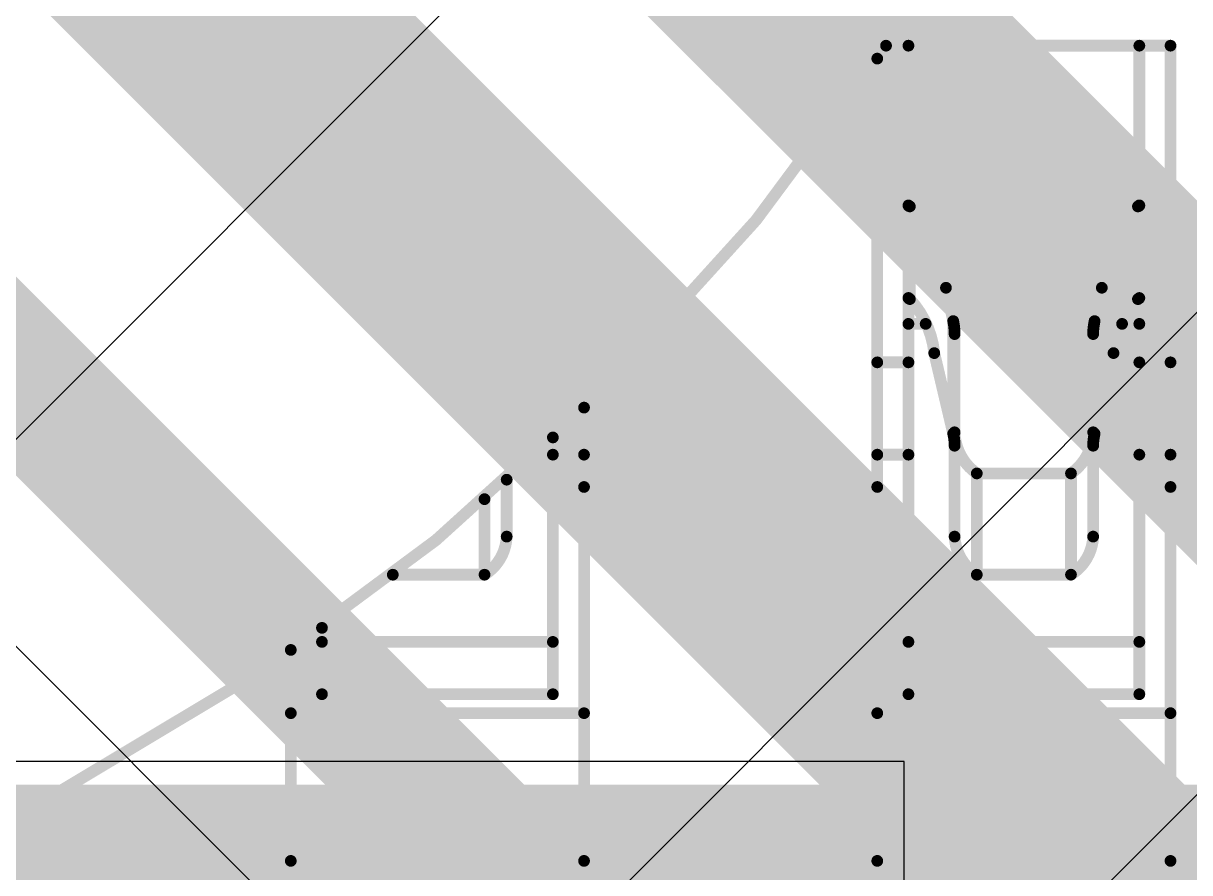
# Model space of a CAD drawing. Header units: inches. Extents: x -6 to 5433, y -4 to 5447.
# Drawn here: x 16.387 to 17.649, y 26.502 to 27.422 of the extents above; entities that cross this region are included whole.
import ezdxf

# ---------------------------------------------------------------- set-up
doc = ezdxf.new("R2010")
doc.units = ezdxf.units.IN
for name, color, linetype in [('Bottom Layer', 5, 'Continuous'), ('Bottom Solder', 6, 'Continuous'), ('Mechanical 4', 56, 'Continuous'), ('Top Layer', 1, 'Continuous'), ('Top Solder', 216, 'Continuous')]:
    doc.layers.add(name, color=color, linetype=linetype)

msp = doc.modelspace()

# ---------------------------------------------------------------- hatches: boundary and pattern name
at = {"layer": 'Top Solder'}
for points in [[(16.81469967, 24.9441462), (16.30649901, 24.9441462), (16.30649901, 26.59734584), (16.81469967, 26.59734584)], [(17.31469867, 24.9441462), (16.80649801, 24.9441462), (16.80649801, 26.59734584), (17.31469867, 26.59734584)], [(17.81470021, 24.9441462), (17.30649955, 24.9441462), (17.30649955, 26.59734584), (17.81470021, 26.59734584)]]:
    msp.add_hatch(color=216, dxfattribs=at).paths.add_polyline_path(points)

# ---------------------------------------------------------------- linework, layer by layer
at = {"layer": 'Bottom Layer'}
msp.add_line((14.79610706, 28.32956488), (18.45814698, 24.66752496), dxfattribs=at)
for points in [[(14.47733452, 30.2128428, 0.2794, 0.2794, 0), (25.90823368, 18.78194364, 0.2794, 0.2794, 0)], [(14.2879572, 29.7556428, 0.2794, 0.2794, 0), (25.45103368, 18.59256632, 0.2794, 0.2794, 0)], [(14.88192604, 28.53674506, 0.1524, 0.1524, 0), (24.64554634, 18.77312476, 0.1524, 0.1524, 0)]]:
    msp.add_lwpolyline(points, format="xyseb", dxfattribs=at)
at = {"layer": 'Bottom Solder'}
for p in [(10.716133, 20.16101632), (10.98199226, 19.90446362), (13.15442632, 23.74523064)]:
    msp.add_line(p, (5432.852131479999, 5447.49311058), dxfattribs=at)
at = {"layer": 'Mechanical 4'}
for points in [[(17.74740418, 28.79494622, 0.0127, 0.0127, 1), (12.74740402, 28.79494622, 0.0127, 0.0127, 1)], [(17.31748632, 27.39794622, 0.00635, 0.00635, 1), (17.32383632, 27.39794622, 0.00635, 0.00635, 1)], [(17.34173062, 27.39794622, 0.00635, 0.00635, 1), (17.34808062, 27.39794622, 0.00635, 0.00635, 1)], [(17.59173012, 27.39794622, 0.00635, 0.00635, 1), (17.59808012, 27.39794622, 0.00635, 0.00635, 1)], [(17.6254791, 27.39794622, 0.00635, 0.00635, 1), (17.6318291, 27.39794622, 0.00635, 0.00635, 1)], [(17.6254791, 27.39794622, 0.00635, 0.00635, 1), (17.6318291, 27.39794622, 0.00635, 0.00635, 1)], [(17.3079791, 27.38394066, 0.00635, 0.00635, 1), (17.3143291, 27.38394066, 0.00635, 0.00635, 1)], [(17.34172808, 27.22474616, 0.00635, 0.00635, 1), (17.34807808, 27.22474616, 0.00635, 0.00635, 1)], [(17.34173062, 27.22494682, 0.00635, 0.00635, 1), (17.34808062, 27.22494682, 0.00635, 0.00635, 1)], [(17.3418246, 27.224609, 0.00635, 0.00635, 1), (17.3481746, 27.224609, 0.00635, 0.00635, 1)], [(17.34182714, 27.224609, 0.00635, 0.00635, 1), (17.34817714, 27.224609, 0.00635, 0.00635, 1)], [(17.34189572, 27.22453788, 0.00635, 0.00635, 1), (17.34824572, 27.22453788, 0.00635, 0.00635, 1)], [(17.34189572, 27.22453788, 0.00635, 0.00635, 1), (17.34824572, 27.22453788, 0.00635, 0.00635, 1)], [(17.3419897, 27.22445914, 0.00635, 0.00635, 1), (17.3483397, 27.22445914, 0.00635, 0.00635, 1)], [(17.3419897, 27.22445914, 0.00635, 0.00635, 1), (17.3483397, 27.22445914, 0.00635, 0.00635, 1)], [(17.34211416, 27.22437278, 0.00635, 0.00635, 1), (17.34846416, 27.22437278, 0.00635, 0.00635, 1)], [(17.34211416, 27.22437278, 0.00635, 0.00635, 1), (17.34846416, 27.22437278, 0.00635, 0.00635, 1)], [(17.34227926, 27.22427626, 0.00635, 0.00635, 1), (17.34862926, 27.22427626, 0.00635, 0.00635, 1)], [(17.3422818, 27.22427626, 0.00635, 0.00635, 1), (17.3486318, 27.22427626, 0.00635, 0.00635, 1)], [(17.342485, 27.22416958, 0.00635, 0.00635, 1), (17.348835, 27.22416958, 0.00635, 0.00635, 1)], [(17.342485, 27.22416704, 0.00635, 0.00635, 1), (17.348835, 27.22416704, 0.00635, 0.00635, 1)], [(17.34272376, 27.22405528, 0.00635, 0.00635, 1), (17.34907376, 27.22405528, 0.00635, 0.00635, 1)], [(17.34272376, 27.22405528, 0.00635, 0.00635, 1), (17.34907376, 27.22405528, 0.00635, 0.00635, 1)], [(17.3429803, 27.2239359, 0.00635, 0.00635, 1), (17.3493303, 27.2239359, 0.00635, 0.00635, 1)], [(17.3429803, 27.2239359, 0.00635, 0.00635, 1), (17.3493303, 27.2239359, 0.00635, 0.00635, 1)], [(17.34324954, 27.22381652, 0.00635, 0.00635, 1), (17.34959954, 27.22381652, 0.00635, 0.00635, 1)], [(17.34324954, 27.22381652, 0.00635, 0.00635, 1), (17.34959954, 27.22381652, 0.00635, 0.00635, 1)], [(17.34324954, 27.22381652, 0.00635, 0.00635, 1), (17.34959954, 27.22381652, 0.00635, 0.00635, 1)], [(17.5902112, 27.22381652, 0.00635, 0.00635, 1), (17.5965612, 27.22381652, 0.00635, 0.00635, 1)], [(17.5902112, 27.22381652, 0.00635, 0.00635, 1), (17.5965612, 27.22381652, 0.00635, 0.00635, 1)], [(17.5902112, 27.22381652, 0.00635, 0.00635, 1), (17.5965612, 27.22381652, 0.00635, 0.00635, 1)], [(17.59072174, 27.22405274, 0.00635, 0.00635, 1), (17.59707174, 27.22405274, 0.00635, 0.00635, 1)], [(17.59072174, 27.22405274, 0.00635, 0.00635, 1), (17.59707174, 27.22405274, 0.00635, 0.00635, 1)], [(17.59095796, 27.2241645, 0.00635, 0.00635, 1), (17.59730796, 27.2241645, 0.00635, 0.00635, 1)], [(17.59095796, 27.2241645, 0.00635, 0.00635, 1), (17.59730796, 27.2241645, 0.00635, 0.00635, 1)], [(17.59116624, 27.22427118, 0.00635, 0.00635, 1), (17.59751624, 27.22427118, 0.00635, 0.00635, 1)], [(17.59116878, 27.22427118, 0.00635, 0.00635, 1), (17.59751878, 27.22427118, 0.00635, 0.00635, 1)], [(17.59134404, 27.22437024, 0.00635, 0.00635, 1), (17.59769404, 27.22437024, 0.00635, 0.00635, 1)], [(17.59134658, 27.22437024, 0.00635, 0.00635, 1), (17.59769658, 27.22437024, 0.00635, 0.00635, 1)], [(17.59148374, 27.22446168, 0.00635, 0.00635, 1), (17.59783374, 27.22446168, 0.00635, 0.00635, 1)], [(17.59148628, 27.22446168, 0.00635, 0.00635, 1), (17.59783628, 27.22446168, 0.00635, 0.00635, 1)], [(17.5915828, 27.22454042, 0.00635, 0.00635, 1), (17.5979328, 27.22454042, 0.00635, 0.00635, 1)], [(17.5915828, 27.22454042, 0.00635, 0.00635, 1), (17.5979328, 27.22454042, 0.00635, 0.00635, 1)], [(17.59164884, 27.22461408, 0.00635, 0.00635, 1), (17.59799884, 27.22461408, 0.00635, 0.00635, 1)], [(17.59164884, 27.22461154, 0.00635, 0.00635, 1), (17.59799884, 27.22461154, 0.00635, 0.00635, 1)], [(17.59169202, 27.22468012, 0.00635, 0.00635, 1), (17.59804202, 27.22468012, 0.00635, 0.00635, 1)], [(17.59169456, 27.22468012, 0.00635, 0.00635, 1), (17.59804456, 27.22468012, 0.00635, 0.00635, 1)], [(17.59172758, 27.22474616, 0.00635, 0.00635, 1), (17.59807758, 27.22474616, 0.00635, 0.00635, 1)], [(17.59173012, 27.22494682, 0.00635, 0.00635, 1), (17.59808012, 27.22494682, 0.00635, 0.00635, 1)], [(17.38235792, 27.13571154, 0.00635, 0.00635, 1), (17.38870792, 27.13571154, 0.00635, 0.00635, 1)], [(17.38235792, 27.13571154, 0.00635, 0.00635, 1), (17.38870792, 27.13571154, 0.00635, 0.00635, 1)], [(17.38235792, 27.13571154, 0.00635, 0.00635, 1), (17.38870792, 27.13571154, 0.00635, 0.00635, 1)], [(17.55110282, 27.13571154, 0.00635, 0.00635, 1), (17.55745282, 27.13571154, 0.00635, 0.00635, 1)], [(17.55110282, 27.13571154, 0.00635, 0.00635, 1), (17.55745282, 27.13571154, 0.00635, 0.00635, 1)], [(17.55110282, 27.13571154, 0.00635, 0.00635, 1), (17.55745282, 27.13571154, 0.00635, 0.00635, 1)], [(17.34172808, 27.12467778, 0.00635, 0.00635, 1), (17.34807808, 27.12467778, 0.00635, 0.00635, 1)], [(17.34182714, 27.1244949, 0.00635, 0.00635, 1), (17.34817714, 27.1244949, 0.00635, 0.00635, 1)], [(17.34182968, 27.12449744, 0.00635, 0.00635, 1), (17.34817968, 27.12449744, 0.00635, 0.00635, 1)], [(17.3419897, 27.12429678, 0.00635, 0.00635, 1), (17.3483397, 27.12429678, 0.00635, 0.00635, 1)], [(17.3419897, 27.12429424, 0.00635, 0.00635, 1), (17.3483397, 27.12429424, 0.00635, 0.00635, 1)], [(17.34211416, 27.12417994, 0.00635, 0.00635, 1), (17.34846416, 27.12417994, 0.00635, 0.00635, 1)], [(17.34211416, 27.1241774, 0.00635, 0.00635, 1), (17.34846416, 27.1241774, 0.00635, 0.00635, 1)], [(17.34227926, 27.12405294, 0.00635, 0.00635, 1), (17.34862926, 27.12405294, 0.00635, 0.00635, 1)], [(17.34227926, 27.1240504, 0.00635, 0.00635, 1), (17.34862926, 27.1240504, 0.00635, 0.00635, 1)], [(17.342485, 27.12390816, 0.00635, 0.00635, 1), (17.348835, 27.12390816, 0.00635, 0.00635, 1)], [(17.34248754, 27.12390816, 0.00635, 0.00635, 1), (17.34883754, 27.12390816, 0.00635, 0.00635, 1)], [(17.34272376, 27.1237583, 0.00635, 0.00635, 1), (17.34907376, 27.1237583, 0.00635, 0.00635, 1)], [(17.34272376, 27.12375576, 0.00635, 0.00635, 1), (17.34907376, 27.12375576, 0.00635, 0.00635, 1)], [(17.3429803, 27.12359828, 0.00635, 0.00635, 1), (17.3493303, 27.12359828, 0.00635, 0.00635, 1)], [(17.3429803, 27.12359828, 0.00635, 0.00635, 1), (17.3493303, 27.12359828, 0.00635, 0.00635, 1)], [(17.34324954, 27.12343826, 0.00635, 0.00635, 1), (17.34959954, 27.12343826, 0.00635, 0.00635, 1)], [(17.34324954, 27.12343572, 0.00635, 0.00635, 1), (17.34959954, 27.12343572, 0.00635, 0.00635, 1)], [(17.34324954, 27.12343572, 0.00635, 0.00635, 1), (17.34959954, 27.12343572, 0.00635, 0.00635, 1)], [(17.5902112, 27.12343826, 0.00635, 0.00635, 1), (17.5965612, 27.12343826, 0.00635, 0.00635, 1)], [(17.5902112, 27.12343572, 0.00635, 0.00635, 1), (17.5965612, 27.12343572, 0.00635, 0.00635, 1)], [(17.5902112, 27.12343572, 0.00635, 0.00635, 1), (17.5965612, 27.12343572, 0.00635, 0.00635, 1)], [(17.59072174, 27.12375322, 0.00635, 0.00635, 1), (17.59707174, 27.12375322, 0.00635, 0.00635, 1)], [(17.59072174, 27.12375322, 0.00635, 0.00635, 1), (17.59707174, 27.12375322, 0.00635, 0.00635, 1)], [(17.59095542, 27.12390308, 0.00635, 0.00635, 1), (17.59730542, 27.12390308, 0.00635, 0.00635, 1)], [(17.59095796, 27.12390308, 0.00635, 0.00635, 1), (17.59730796, 27.12390308, 0.00635, 0.00635, 1)], [(17.59116624, 27.12404786, 0.00635, 0.00635, 1), (17.59751624, 27.12404786, 0.00635, 0.00635, 1)], [(17.59116624, 27.12404532, 0.00635, 0.00635, 1), (17.59751624, 27.12404532, 0.00635, 0.00635, 1)], [(17.59134404, 27.12418248, 0.00635, 0.00635, 1), (17.59769404, 27.12418248, 0.00635, 0.00635, 1)], [(17.59134658, 27.12417994, 0.00635, 0.00635, 1), (17.59769658, 27.12417994, 0.00635, 0.00635, 1)], [(17.59148374, 27.12429932, 0.00635, 0.00635, 1), (17.59783374, 27.12429932, 0.00635, 0.00635, 1)], [(17.59148374, 27.12429932, 0.00635, 0.00635, 1), (17.59783374, 27.12429932, 0.00635, 0.00635, 1)], [(17.5915828, 27.124406, 0.00635, 0.00635, 1), (17.5979328, 27.124406, 0.00635, 0.00635, 1)], [(17.5915828, 27.124406, 0.00635, 0.00635, 1), (17.5979328, 27.124406, 0.00635, 0.00635, 1)], [(17.59164884, 27.12450252, 0.00635, 0.00635, 1), (17.59799884, 27.12450252, 0.00635, 0.00635, 1)], [(17.59164884, 27.12450252, 0.00635, 0.00635, 1), (17.59799884, 27.12450252, 0.00635, 0.00635, 1)], [(17.59169456, 27.12459142, 0.00635, 0.00635, 1), (17.59804456, 27.12459142, 0.00635, 0.00635, 1)], [(17.59169456, 27.12458888, 0.00635, 0.00635, 1), (17.59804456, 27.12458888, 0.00635, 0.00635, 1)], [(17.59173012, 27.12467524, 0.00635, 0.00635, 1), (17.59808012, 27.12467524, 0.00635, 0.00635, 1)], [(17.34173062, 27.09661078, 0.00635, 0.00635, 1), (17.34808062, 27.09661078, 0.00635, 0.00635, 1)], [(17.360392, 27.09661078, 0.00635, 0.00635, 1), (17.366742, 27.09661078, 0.00635, 0.00635, 1)], [(17.3902116, 27.0996156, 0.00635, 0.00635, 1), (17.3965616, 27.0996156, 0.00635, 0.00635, 1)], [(17.3902116, 27.0996156, 0.00635, 0.00635, 1), (17.3965616, 27.0996156, 0.00635, 0.00635, 1)], [(17.3902116, 27.0996156, 0.00635, 0.00635, 1), (17.3965616, 27.0996156, 0.00635, 0.00635, 1)], [(17.54324914, 27.0996156, 0.00635, 0.00635, 1), (17.54959914, 27.0996156, 0.00635, 0.00635, 1)], [(17.54324914, 27.0996156, 0.00635, 0.00635, 1), (17.54959914, 27.0996156, 0.00635, 0.00635, 1)], [(17.54324914, 27.0996156, 0.00635, 0.00635, 1), (17.54959914, 27.0996156, 0.00635, 0.00635, 1)], [(17.57306874, 27.09661078, 0.00635, 0.00635, 1), (17.57941874, 27.09661078, 0.00635, 0.00635, 1)], [(17.59173012, 27.09661078, 0.00635, 0.00635, 1), (17.59808012, 27.09661078, 0.00635, 0.00635, 1)], [(17.39173052, 27.085544, 0.00635, 0.00635, 1), (17.39808052, 27.085544, 0.00635, 0.00635, 1)], [(17.39173052, 27.085544, 0.00635, 0.00635, 1), (17.39808052, 27.085544, 0.00635, 0.00635, 1)], [(17.54173022, 27.085544, 0.00635, 0.00635, 1), (17.54808022, 27.085544, 0.00635, 0.00635, 1)], [(17.54173022, 27.085544, 0.00635, 0.00635, 1), (17.54808022, 27.085544, 0.00635, 0.00635, 1)], [(17.3696884, 27.06494714, 0.00635, 0.00635, 1), (17.3760384, 27.06494714, 0.00635, 0.00635, 1)], [(17.36969094, 27.0649446, 0.00635, 0.00635, 1), (17.37604094, 27.0649446, 0.00635, 0.00635, 1)], [(17.5637698, 27.06494714, 0.00635, 0.00635, 1), (17.5701198, 27.06494714, 0.00635, 0.00635, 1)], [(17.5637698, 27.0649446, 0.00635, 0.00635, 1), (17.5701198, 27.0649446, 0.00635, 0.00635, 1)], [(17.3079791, 27.05494462, 0.00635, 0.00635, 1), (17.3143291, 27.05494462, 0.00635, 0.00635, 1)], [(17.34173062, 27.05494462, 0.00635, 0.00635, 1), (17.34808062, 27.05494462, 0.00635, 0.00635, 1)], [(17.59173012, 27.05494462, 0.00635, 0.00635, 1), (17.59808012, 27.05494462, 0.00635, 0.00635, 1)], [(17.6254791, 27.05494462, 0.00635, 0.00635, 1), (17.6318291, 27.05494462, 0.00635, 0.00635, 1)], [(16.9904791, 27.00592008, 0.00635, 0.00635, 1), (16.9968291, 27.00592008, 0.00635, 0.00635, 1)], [(16.95673012, 26.97358842, 0.00635, 0.00635, 1), (16.96308012, 26.97358842, 0.00635, 0.00635, 1)], [(17.3902116, 26.9776575, 0.00635, 0.00635, 1), (17.3965616, 26.9776575, 0.00635, 0.00635, 1)], [(17.3902116, 26.9776575, 0.00635, 0.00635, 1), (17.3965616, 26.9776575, 0.00635, 0.00635, 1)], [(17.3902116, 26.9776575, 0.00635, 0.00635, 1), (17.3965616, 26.9776575, 0.00635, 0.00635, 1)], [(17.39173052, 26.97917896, 0.00635, 0.00635, 1), (17.39808052, 26.97917896, 0.00635, 0.00635, 1)], [(17.54173022, 26.97917896, 0.00635, 0.00635, 1), (17.54808022, 26.97917896, 0.00635, 0.00635, 1)], [(17.54324914, 26.9776575, 0.00635, 0.00635, 1), (17.54959914, 26.9776575, 0.00635, 0.00635, 1)], [(17.54324914, 26.9776575, 0.00635, 0.00635, 1), (17.54959914, 26.9776575, 0.00635, 0.00635, 1)], [(17.54324914, 26.9776575, 0.00635, 0.00635, 1), (17.54959914, 26.9776575, 0.00635, 0.00635, 1)], [(17.39173052, 26.96463492, 0.00635, 0.00635, 1), (17.39808052, 26.96463492, 0.00635, 0.00635, 1)], [(17.54173022, 26.96463492, 0.00635, 0.00635, 1), (17.54808022, 26.96463492, 0.00635, 0.00635, 1)], [(16.95673012, 26.95494482, 0.00635, 0.00635, 1), (16.96308012, 26.95494482, 0.00635, 0.00635, 1)], [(16.9904791, 26.95494482, 0.00635, 0.00635, 1), (16.9968291, 26.95494482, 0.00635, 0.00635, 1)], [(17.3079791, 26.95494482, 0.00635, 0.00635, 1), (17.3143291, 26.95494482, 0.00635, 0.00635, 1)], [(17.34173062, 26.95494482, 0.00635, 0.00635, 1), (17.34808062, 26.95494482, 0.00635, 0.00635, 1)], [(17.59173012, 26.95494482, 0.00635, 0.00635, 1), (17.59808012, 26.95494482, 0.00635, 0.00635, 1)], [(17.6254791, 26.95494482, 0.00635, 0.00635, 1), (17.6318291, 26.95494482, 0.00635, 0.00635, 1)], [(17.4157386, 26.93460704, 0.00635, 0.00635, 1), (17.4220886, 26.93460704, 0.00635, 0.00635, 1)], [(17.41574114, 26.93460704, 0.00635, 0.00635, 1), (17.42209114, 26.93460704, 0.00635, 0.00635, 1)], [(17.41574114, 26.93460704, 0.00635, 0.00635, 1), (17.42209114, 26.93460704, 0.00635, 0.00635, 1)], [(17.5177196, 26.93460704, 0.00635, 0.00635, 1), (17.5240696, 26.93460704, 0.00635, 0.00635, 1)], [(17.5177196, 26.93460704, 0.00635, 0.00635, 1), (17.5240696, 26.93460704, 0.00635, 0.00635, 1)], [(17.51772214, 26.93460704, 0.00635, 0.00635, 1), (17.52407214, 26.93460704, 0.00635, 0.00635, 1)], [(16.90673022, 26.92783794, 0.00635, 0.00635, 1), (16.91308022, 26.92783794, 0.00635, 0.00635, 1)], [(16.9904791, 26.91994615999999, 0.00635, 0.00635, 1), (16.9968291, 26.91994615999999, 0.00635, 0.00635, 1)], [(17.3079791, 26.91994615999999, 0.00635, 0.00635, 1), (17.3143291, 26.91994615999999, 0.00635, 0.00635, 1)], [(17.6254791, 26.91994615999999, 0.00635, 0.00635, 1), (17.6318291, 26.91994615999999, 0.00635, 0.00635, 1)], [(16.8827196, 26.90673308, 0.00635, 0.00635, 1), (16.8890696, 26.90673308, 0.00635, 0.00635, 1)], [(16.90673022, 26.86619722, 0.00635, 0.00635, 1), (16.91308022, 26.86619722, 0.00635, 0.00635, 1)], [(16.90673022, 26.86619468, 0.00635, 0.00635, 1), (16.91308022, 26.86619468, 0.00635, 0.00635, 1)], [(17.39173052, 26.86619722, 0.00635, 0.00635, 1), (17.39808052, 26.86619722, 0.00635, 0.00635, 1)], [(17.39173052, 26.86619468, 0.00635, 0.00635, 1), (17.39808052, 26.86619468, 0.00635, 0.00635, 1)], [(17.54173022, 26.86619722, 0.00635, 0.00635, 1), (17.54808022, 26.86619722, 0.00635, 0.00635, 1)], [(17.54173022, 26.86619468, 0.00635, 0.00635, 1), (17.54808022, 26.86619468, 0.00635, 0.00635, 1)], [(16.7834183, 26.82494508, 0.00635, 0.00635, 1), (16.7897683, 26.82494508, 0.00635, 0.00635, 1)], [(16.8827196, 26.82494508, 0.00635, 0.00635, 1), (16.8890696, 26.82494508, 0.00635, 0.00635, 1)], [(16.8827196, 26.82494508, 0.00635, 0.00635, 1), (16.8890696, 26.82494508, 0.00635, 0.00635, 1)], [(16.88272214, 26.82494762, 0.00635, 0.00635, 1), (16.88907214, 26.82494762, 0.00635, 0.00635, 1)], [(17.4157386, 26.82494762, 0.00635, 0.00635, 1), (17.4220886, 26.82494762, 0.00635, 0.00635, 1)], [(17.41574114, 26.82494508, 0.00635, 0.00635, 1), (17.42209114, 26.82494508, 0.00635, 0.00635, 1)], [(17.41574114, 26.82494508, 0.00635, 0.00635, 1), (17.42209114, 26.82494508, 0.00635, 0.00635, 1)], [(17.5177196, 26.82494508, 0.00635, 0.00635, 1), (17.5240696, 26.82494508, 0.00635, 0.00635, 1)], [(17.5177196, 26.82494508, 0.00635, 0.00635, 1), (17.5240696, 26.82494508, 0.00635, 0.00635, 1)], [(17.51772214, 26.82494762, 0.00635, 0.00635, 1), (17.52407214, 26.82494762, 0.00635, 0.00635, 1)], [(16.70673062, 26.76736328, 0.00635, 0.00635, 1), (16.71308062, 26.76736328, 0.00635, 0.00635, 1)], [(16.6729791, 26.74344156, 0.00635, 0.00635, 1), (16.6793291, 26.74344156, 0.00635, 0.00635, 1)], [(16.70673062, 26.75215376, 0.00635, 0.00635, 1), (16.71308062, 26.75215376, 0.00635, 0.00635, 1)], [(16.95673012, 26.75215376, 0.00635, 0.00635, 1), (16.96308012, 26.75215376, 0.00635, 0.00635, 1)], [(17.34173062, 26.75215376, 0.00635, 0.00635, 1), (17.34808062, 26.75215376, 0.00635, 0.00635, 1)], [(17.59173012, 26.75215376, 0.00635, 0.00635, 1), (17.59808012, 26.75215376, 0.00635, 0.00635, 1)], [(16.70673062, 26.69548128, 0.00635, 0.00635, 1), (16.71308062, 26.69548128, 0.00635, 0.00635, 1)], [(16.70673062, 26.69548128, 0.00635, 0.00635, 1), (16.71308062, 26.69548128, 0.00635, 0.00635, 1)], [(16.95673012, 26.69548128, 0.00635, 0.00635, 1), (16.96308012, 26.69548128, 0.00635, 0.00635, 1)], [(16.95673012, 26.69548128, 0.00635, 0.00635, 1), (16.96308012, 26.69548128, 0.00635, 0.00635, 1)], [(17.34173062, 26.69548128, 0.00635, 0.00635, 1), (17.34808062, 26.69548128, 0.00635, 0.00635, 1)], [(17.34173062, 26.69548128, 0.00635, 0.00635, 1), (17.34808062, 26.69548128, 0.00635, 0.00635, 1)], [(17.59173012, 26.69548128, 0.00635, 0.00635, 1), (17.59808012, 26.69548128, 0.00635, 0.00635, 1)], [(17.59173012, 26.69548128, 0.00635, 0.00635, 1), (17.59808012, 26.69548128, 0.00635, 0.00635, 1)], [(16.6729791, 26.67494538, 0.00635, 0.00635, 1), (16.6793291, 26.67494538, 0.00635, 0.00635, 1)], [(16.9904791, 26.67494538, 0.00635, 0.00635, 1), (16.9968291, 26.67494538, 0.00635, 0.00635, 1)], [(17.3079791, 26.67494538, 0.00635, 0.00635, 1), (17.3143291, 26.67494538, 0.00635, 0.00635, 1)], [(17.6254791, 26.67494538, 0.00635, 0.00635, 1), (17.6318291, 26.67494538, 0.00635, 0.00635, 1)], [(16.6729791, 26.5149457, 0.00635, 0.00635, 1), (16.6793291, 26.5149457, 0.00635, 0.00635, 1)], [(16.6729791, 26.5149457, 0.00635, 0.00635, 1), (16.6793291, 26.5149457, 0.00635, 0.00635, 1)], [(16.9904791, 26.5149457, 0.00635, 0.00635, 1), (16.9968291, 26.5149457, 0.00635, 0.00635, 1)], [(16.9904791, 26.5149457, 0.00635, 0.00635, 1), (16.9968291, 26.5149457, 0.00635, 0.00635, 1)], [(17.3079791, 26.5149457, 0.00635, 0.00635, 1), (17.3143291, 26.5149457, 0.00635, 0.00635, 1)], [(17.3079791, 26.5149457, 0.00635, 0.00635, 1), (17.3143291, 26.5149457, 0.00635, 0.00635, 1)], [(17.6254791, 26.5149457, 0.00635, 0.00635, 1), (17.6318291, 26.5149457, 0.00635, 0.00635, 1)], [(17.6254791, 26.5149457, 0.00635, 0.00635, 1), (17.6318291, 26.5149457, 0.00635, 0.00635, 1)]]:
    msp.add_lwpolyline(points, format="xyseb", close=True, dxfattribs=at)
for points in [[(17.74740418, 28.79494622, 0.0127, 0.0127, -0.9999999999999999), (12.74740402, 28.79494622, 0.0127, 0.0127, 0)], [(17.32066132, 27.39794622, 0.0127, 0.0127, 0), (17.6286541, 27.39794622, 0.0127, 0.0127, 0)], [(17.34490562, 26.69548128, 0.0127, 0.0127, 0), (17.34490562, 27.39794622, 0.0127, 0.0127, 0)], [(17.59490512, 26.69548128, 0.0127, 0.0127, 0), (17.59490512, 27.39794622, 0.0127, 0.0127, 0)], [(17.6286541, 26.5149457, 0.0127, 0.0127, 0), (17.6286541, 27.39794622, 0.0127, 0.0127, 0)], [(17.3111541, 26.5149457, 0.0127, 0.0127, 0), (17.3111541, 27.38394066, 0.0127, 0.0127, 0)], [(17.3449996, 27.224609, 0.0127, 0.0127, -0.03260548544082561), (17.34490308, 27.22474616, 0.0127, 0.0127, 0)], [(17.34490562, 27.22494682, 0.0127, 0.0127, 0), (17.59490512, 27.22494682, 0.0127, 0.0127, 0)], [(17.34507072, 27.22453788, 0.0127, 0.0127, -0.02828759407788028), (17.34500214, 27.224609, 0.0127, 0.0127, 0)], [(17.3451647, 27.22445914, 0.0127, 0.0127, -0.02675080192951084), (17.34507072, 27.22453788, 0.0127, 0.0127, 0)], [(17.34528916, 27.22437278, 0.0127, 0.0127, -0.02199381128991752), (17.3451647, 27.22445914, 0.0127, 0.0127, 0)], [(17.3454568, 27.22427626, 0.0127, 0.0127, -0.01668692776299008), (17.34528916, 27.22437278, 0.0127, 0.0127, 0)], [(17.34566, 27.22416958, 0.0127, 0.0127, -0.009375562058579076), (17.34545426, 27.22427626, 0.0127, 0.0127, 0)], [(17.34589876, 27.22405528, 0.0127, 0.0127, -0.005205298927554215), (17.34566, 27.22416704, 0.0127, 0.0127, 0)], [(17.34589876, 27.22405528, 0.0127, 0.0127, 0), (17.3461553, 27.2239359, 0.0127, 0.0127, 0)], [(17.3461553, 27.2239359, 0.0127, 0.0127, 0), (17.34642454, 27.22381652, 0.0127, 0.0127, 0)], [(17.34642454, 27.12343572, 0.0127, 0.0127, 0), (17.34642454, 27.22381652, 0.0127, 0.0127, 0)], [(17.34642454, 27.22381652, 0.0127, 0.0127, -0.1798941776662689), (17.38553292, 27.13571154, 0.0127, 0.0127, 0)], [(17.55427782, 27.13571154, 0.0127, 0.0127, -0.1798941776662689), (17.5933862, 27.22381652, 0.0127, 0.0127, 0)], [(17.5933862, 27.22381652, 0.0127, 0.0127, 0), (17.59389674, 27.22405274, 0.0127, 0.0127, 0)], [(17.5933862, 27.12343572, 0.0127, 0.0127, 0), (17.5933862, 27.22381652, 0.0127, 0.0127, 0)], [(17.59389674, 27.22405274, 0.0127, 0.0127, 0), (17.59413296, 27.2241645, 0.0127, 0.0127, 0)], [(17.59434378, 27.22427118, 0.0127, 0.0127, -0.007070259504931086), (17.59413296, 27.2241645, 0.0127, 0.0127, 0)], [(17.59451904, 27.22437024, 0.0127, 0.0127, -0.01220881840542089), (17.59434124, 27.22427118, 0.0127, 0.0127, 0)], [(17.59466128, 27.22446168, 0.0127, 0.0127, -0.02261982992439454), (17.59452158, 27.22437024, 0.0127, 0.0127, 0)], [(17.5947578, 27.22454042, 0.0127, 0.0127, -0.03188108955102874), (17.59465874, 27.22446168, 0.0127, 0.0127, 0)], [(17.59482384, 27.22461408, 0.0127, 0.0127, -0.03744577967449394), (17.5947578, 27.22454042, 0.0127, 0.0127, 0)], [(17.59486956, 27.22468012, 0.0127, 0.0127, -0.03268866429893903), (17.59482384, 27.22461154, 0.0127, 0.0127, 0)], [(17.59490258, 27.22474616, 0.0127, 0.0127, -0.01323434488838683), (17.59486702, 27.22468012, 0.0127, 0.0127, 0)], [(17.38553292, 27.13571154, 0.0127, 0.0127, 0), (17.55427782, 27.13571154, 0.0127, 0.0127, 0)], [(17.38553292, 27.13571154, 0.0127, 0.0127, 0), (17.3933866, 27.0996156, 0.0127, 0.0127, 0)], [(17.54642414, 27.0996156, 0.0127, 0.0127, 0), (17.55427782, 27.13571154, 0.0127, 0.0127, 0)], [(17.34500214, 27.1244949, 0.0127, 0.0127, -0.02859692935425288), (17.34490308, 27.12467778, 0.0127, 0.0127, 0)], [(17.3451647, 27.12429678, 0.0127, 0.0127, -0.05432141875039159), (17.34500468, 27.12449744, 0.0127, 0.0127, 0)], [(17.34528916, 27.1241774, 0.0127, 0.0127, -0.0233861513781832), (17.3451647, 27.12429424, 0.0127, 0.0127, 0)], [(17.34545426, 27.12405294, 0.0127, 0.0127, -0.01856230607067902), (17.34528916, 27.12417994, 0.0127, 0.0127, 0)], [(17.34566, 27.12390816, 0.0127, 0.0127, -0.01073692506289455), (17.34545426, 27.1240504, 0.0127, 0.0127, 0)], [(17.34589876, 27.12375576, 0.0127, 0.0127, -0.006054830985873605), (17.34566254, 27.12390816, 0.0127, 0.0127, 0)], [(17.34589876, 27.1237583, 0.0127, 0.0127, 0), (17.3461553, 27.12359828, 0.0127, 0.0127, 0)], [(17.3461553, 27.12359828, 0.0127, 0.0127, 0), (17.34642454, 27.12343572, 0.0127, 0.0127, 0)], [(17.34642454, 27.12343826, 0.0127, 0.0127, -0.1625908253546253), (17.37286594, 27.0649446, 0.0127, 0.0127, 0)], [(17.5669448, 27.0649446, 0.0127, 0.0127, -0.1625908253546254), (17.5933862, 27.12343826, 0.0127, 0.0127, 0)], [(17.5933862, 27.12343572, 0.0127, 0.0127, 0), (17.59389674, 27.12375322, 0.0127, 0.0127, 0)], [(17.59413296, 27.12390308, 0.0127, 0.0127, -0.004820614371139576), (17.59389674, 27.12375322, 0.0127, 0.0127, 0)], [(17.59434124, 27.12404532, 0.0127, 0.0127, -0.008119958790134142), (17.59413042, 27.12390308, 0.0127, 0.0127, 0)], [(17.59451904, 27.12418248, 0.0127, 0.0127, -0.01372913846040202), (17.59434124, 27.12404786, 0.0127, 0.0127, 0)], [(17.59465874, 27.12429932, 0.0127, 0.0127, -0.02446216606714718), (17.59452158, 27.12417994, 0.0127, 0.0127, 0)], [(17.5947578, 27.124406, 0.0127, 0.0127, -0.03231853520298075), (17.59465874, 27.12429932, 0.0127, 0.0127, 0)], [(17.59482384, 27.12450252, 0.0127, 0.0127, -0.03504147993016084), (17.5947578, 27.124406, 0.0127, 0.0127, 0)], [(17.59486956, 27.12459142, 0.0127, 0.0127, -0.02840446103051066), (17.59482384, 27.12450252, 0.0127, 0.0127, 0)], [(17.59490512, 27.12467524, 0.0127, 0.0127, -0.01102179283078974), (17.59486956, 27.12458888, 0.0127, 0.0127, 0)], [(17.34490562, 27.09661078, 0.0127, 0.0127, 0), (17.363567, 27.09661078, 0.0127, 0.0127, 0)], [(17.3933866, 26.9776575, 0.0127, 0.0127, 0), (17.3933866, 27.0996156, 0.0127, 0.0127, 0)], [(17.3933866, 27.0996156, 0.0127, 0.0127, -0.05365795323520316), (17.39490552, 27.085544, 0.0127, 0.0127, 0)], [(17.54490522, 27.085544, 0.0127, 0.0127, -0.05365795323432804), (17.54642414, 27.0996156, 0.0127, 0.0127, 0)], [(17.54642414, 26.9776575, 0.0127, 0.0127, 0), (17.54642414, 27.0996156, 0.0127, 0.0127, 0)], [(17.57624374, 27.09661078, 0.0127, 0.0127, 0), (17.59490512, 27.09661078, 0.0127, 0.0127, 0)], [(17.39490552, 26.86619468, 0.0127, 0.0127, 0), (17.39490552, 27.085544, 0.0127, 0.0127, 0)], [(17.54490522, 26.86619468, 0.0127, 0.0127, 0), (17.54490522, 27.085544, 0.0127, 0.0127, 0)], [(17.3728634, 27.06494714, 0.0127, 0.0127, 0), (17.3933866, 26.9776575, 0.0127, 0.0127, 0)], [(17.54642414, 26.9776575, 0.0127, 0.0127, 0), (17.5669448, 27.06494714, 0.0127, 0.0127, 0)], [(17.3111541, 27.05494462, 0.0127, 0.0127, 0), (17.34490562, 27.05494462, 0.0127, 0.0127, 0)], [(17.59490512, 27.05494462, 0.0127, 0.0127, 0), (17.6286541, 27.05494462, 0.0127, 0.0127, 0)], [(16.9936541, 26.5149457, 0.0127, 0.0127, 0), (16.9936541, 27.00592008, 0.0127, 0.0127, 0)], [(16.95990512, 26.69548128, 0.0127, 0.0127, 0), (16.95990512, 26.97358842, 0.0127, 0.0127, 0)], [(17.3933866, 26.9776575, 0.0127, 0.0127, -0.05786387190107989), (17.39490552, 26.96463492, 0.0127, 0.0127, 0)], [(17.4189136, 26.93460704, 0.0127, 0.0127, -0.2374801051855858), (17.39490552, 26.97917896, 0.0127, 0.0127, 0)], [(17.54490522, 26.97917896, 0.0127, 0.0127, -0.2374801051855858), (17.52089714, 26.93460704, 0.0127, 0.0127, 0)], [(17.54490522, 26.96463492, 0.0127, 0.0127, -0.05786387190151768), (17.54642414, 26.9776575, 0.0127, 0.0127, 0)], [(16.95990512, 26.95494482, 0.0127, 0.0127, 0), (16.9936541, 26.95494482, 0.0127, 0.0127, 0)], [(17.3111541, 26.95494482, 0.0127, 0.0127, 0), (17.34490562, 26.95494482, 0.0127, 0.0127, 0)], [(17.59490512, 26.95494482, 0.0127, 0.0127, 0), (17.6286541, 26.95494482, 0.0127, 0.0127, 0)], [(17.41891614, 26.93460704, 0.0127, 0.0127, 0), (17.5208946, 26.93460704, 0.0127, 0.0127, 0)], [(17.41891614, 26.82494508, 0.0127, 0.0127, 0), (17.41891614, 26.93460704, 0.0127, 0.0127, 0)], [(17.5208946, 26.82494508, 0.0127, 0.0127, 0), (17.5208946, 26.93460704, 0.0127, 0.0127, 0)], [(16.90990522, 26.86619468, 0.0127, 0.0127, 0), (16.90990522, 26.92783794, 0.0127, 0.0127, 0)], [(16.9936541, 26.91994615999999, 0.0127, 0.0127, 0), (17.3111541, 26.91994615999999, 0.0127, 0.0127, 0)], [(17.6286541, 26.91994615999999, 0.0127, 0.0127, 0), (17.9461541, 26.91994615999999, 0.0127, 0.0127, 0)], [(16.8858946, 26.82494508, 0.0127, 0.0127, 0), (16.8858946, 26.90673308, 0.0127, 0.0127, 0)], [(16.90990522, 26.86619722, 0.0127, 0.0127, -0.2473774779353234), (16.88589714, 26.82494762, 0.0127, 0.0127, 0)], [(17.4189136, 26.82494762, 0.0127, 0.0127, -0.2473774779348601), (17.39490552, 26.86619722, 0.0127, 0.0127, 0)], [(17.54490522, 26.86619722, 0.0127, 0.0127, -0.2473774779348602), (17.52089714, 26.82494762, 0.0127, 0.0127, 0)], [(16.7865933, 26.82494508, 0.0127, 0.0127, 0), (16.8858946, 26.82494508, 0.0127, 0.0127, 0)], [(17.41891614, 26.82494508, 0.0127, 0.0127, 0), (17.5208946, 26.82494508, 0.0127, 0.0127, 0)], [(16.70990562, 26.69548128, 0.0127, 0.0127, 0), (16.70990562, 26.76736328, 0.0127, 0.0127, 0)], [(16.6761541, 26.5149457, 0.0127, 0.0127, 0), (16.6761541, 26.74344156, 0.0127, 0.0127, 0)], [(16.70990562, 26.75215376, 0.0127, 0.0127, 0), (16.95990512, 26.75215376, 0.0127, 0.0127, 0)], [(17.34490562, 26.75215376, 0.0127, 0.0127, 0), (17.59490512, 26.75215376, 0.0127, 0.0127, 0)], [(16.70990562, 26.69548128, 0.0127, 0.0127, 0), (16.95990512, 26.69548128, 0.0127, 0.0127, 0)], [(17.34490562, 26.69548128, 0.0127, 0.0127, 0), (17.59490512, 26.69548128, 0.0127, 0.0127, 0)], [(16.6761541, 26.67494538, 0.0127, 0.0127, 0), (16.9936541, 26.67494538, 0.0127, 0.0127, 0)], [(17.3111541, 26.67494538, 0.0127, 0.0127, 0), (17.6286541, 26.67494538, 0.0127, 0.0127, 0)], [(16.6761541, 26.5149457, 0.0127, 0.0127, 0), (16.9936541, 26.5149457, 0.0127, 0.0127, 0)], [(17.3111541, 26.5149457, 0.0127, 0.0127, 0), (17.6286541, 26.5149457, 0.0127, 0.0127, 0)]]:
    msp.add_lwpolyline(points, format="xyseb", dxfattribs=at)
at = {"layer": 'Top Layer'}
for p, q in [((17.3400974, 26.62274584), (15.28109974, 26.62274584)), ((17.3400974, 24.9187462), (17.3400974, 26.62274584))]:
    msp.add_line(p, q, dxfattribs=at)

doc.saveas('drawing.dxf')
